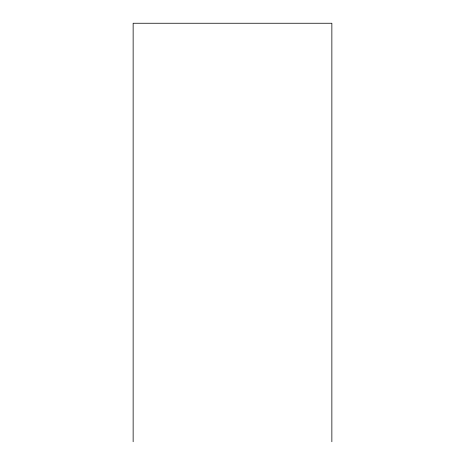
<?xml version="1.0" encoding="UTF-8"?>
<svg xmlns="http://www.w3.org/2000/svg" width="465" height="465" viewBox="0 0 465 465"><rect width="100%" height="100%" fill="white"/><g stroke="black" fill="none" stroke-linecap="round" stroke-linejoin="round"><path stroke-width="0.7" d="M331.859 441.75L331.859 23.25L133.141 23.25L133.141 441.75"/></g></svg>
